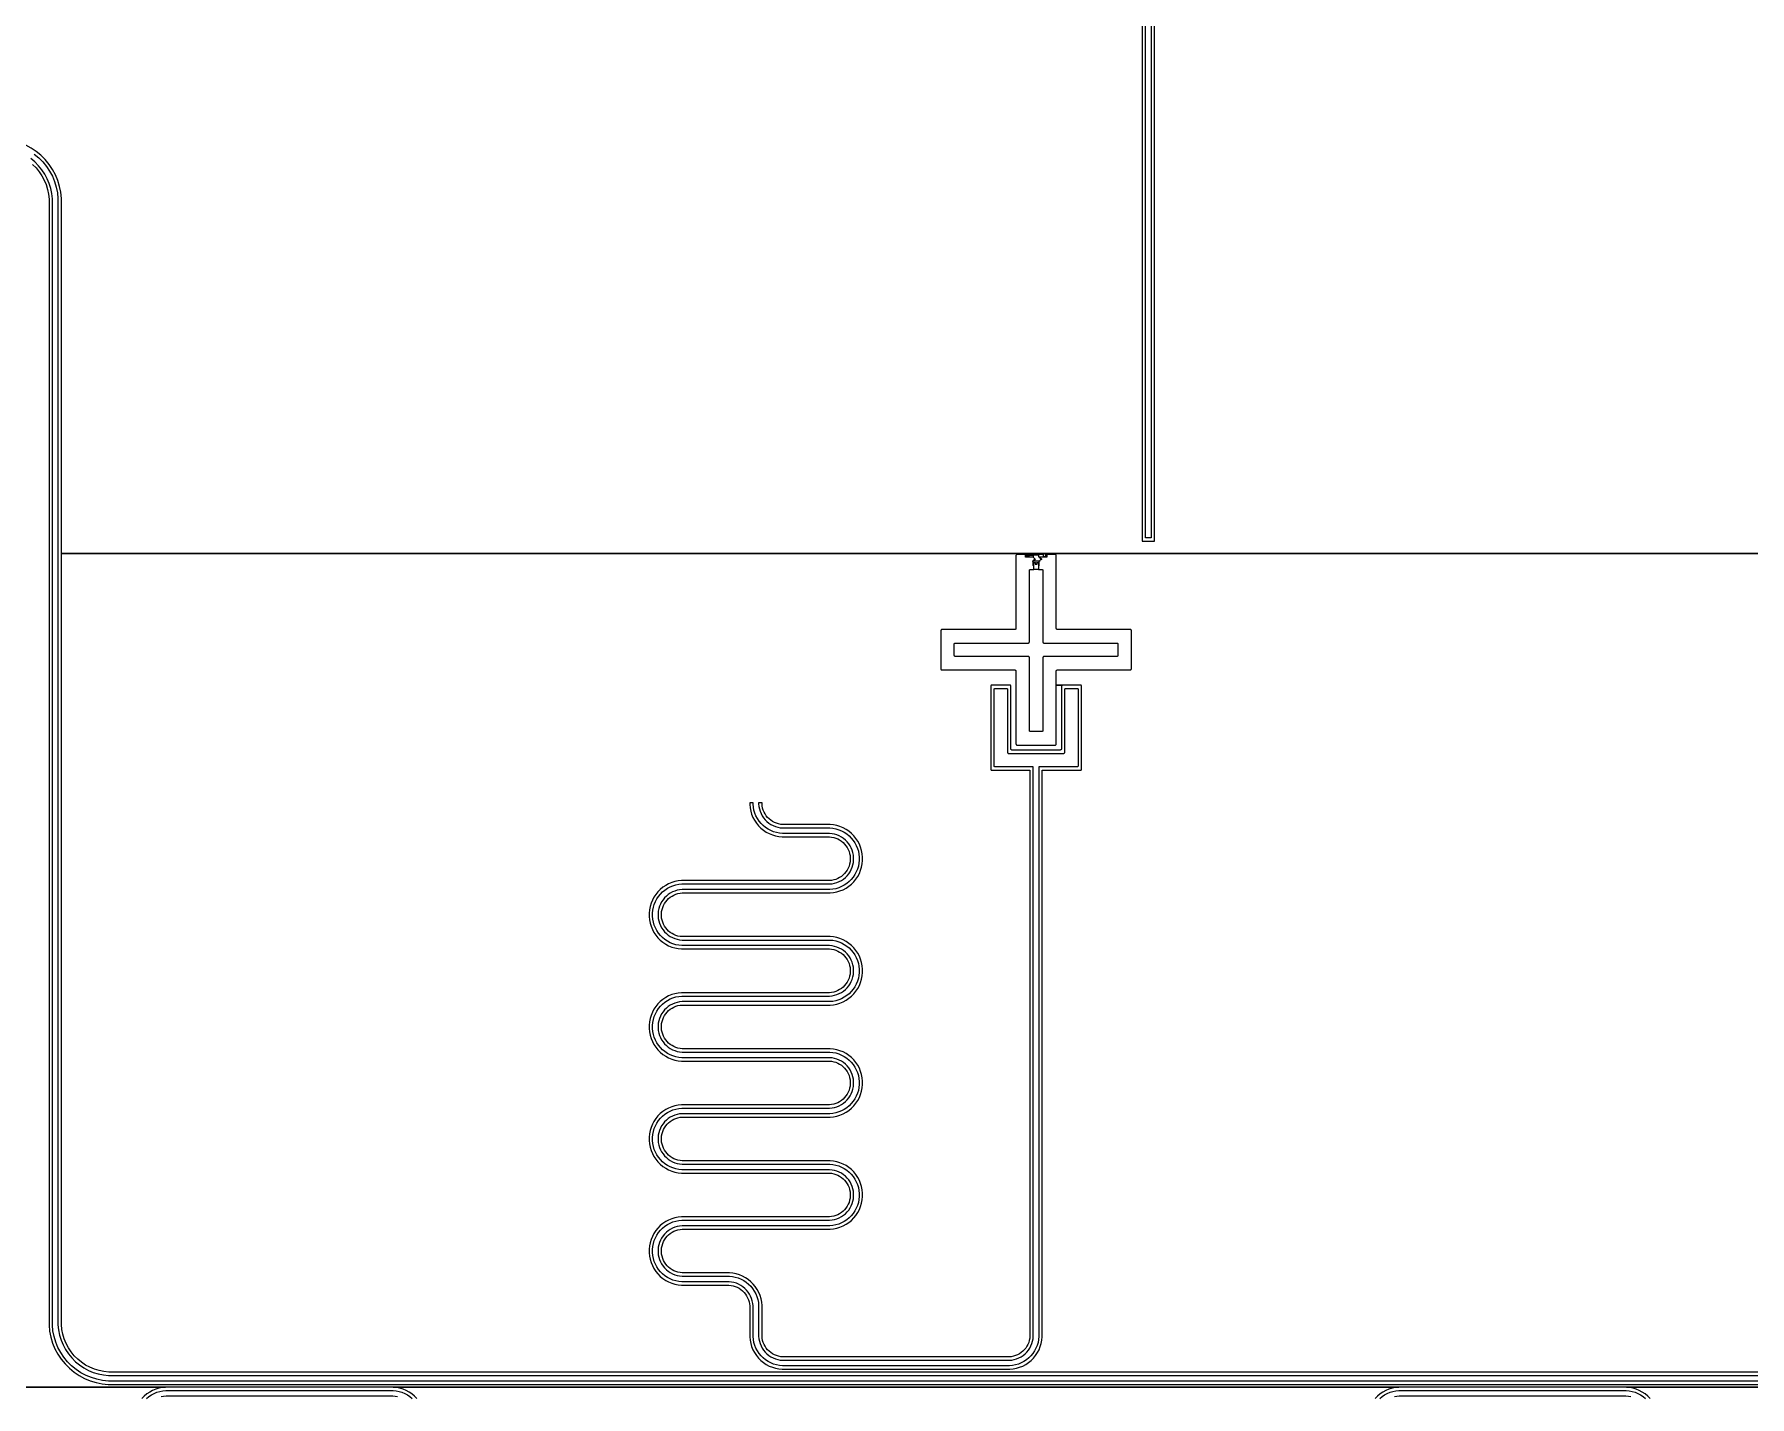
# Model space of a CAD drawing. Extents: x 200 to 9800, y 200 to 9800.
# Drawn here: x 1962 to 5022, y 4967 to 7398 of the extents above; entities that cross this region are included whole.
import ezdxf

# ---------------------------------------------------------------- set-up
doc = ezdxf.new("R2010")
doc.units = 0
doc.layers.add('L136D1', color=1, linetype='CONTINUOUS')
doc.layers.add('L1D0', color=2, linetype='CONTINUOUS')

msp = doc.modelspace()

# ---------------------------------------------------------------- linework, layer by layer
at = {"layer": 'L136D1'}
msp.add_lwpolyline([(3745.5, 6443.5), (3745.5, 6449.8), (3744.975, 6449.8), (3744.927, 6449.805), (3744.878, 6449.814), (3744.831, 6449.829), (3744.786, 6449.847), (3744.743, 6449.871), (3744.702, 6449.898), (3744.664, 6449.929), (3744.629, 6449.964), (3744.598, 6450.002), (3744.571, 6450.043), (3744.547, 6450.086), (3744.529, 6450.131), (3744.514, 6450.178), (3744.505, 6450.227), (3744.5, 6450.275), (3744.5, 6457.5), (3743.5, 6457.5), (3743.5, 6458.5), (3744.485, 6458.5), (3747.736, 6461.75), (3744.346, 6465.139), (3744.336, 6465.129), (3744.298, 6465.098), (3744.257, 6465.071), (3744.214, 6465.047), (3744.169, 6465.029), (3744.122, 6465.014), (3744.073, 6465.005), (3744.025, 6465), (3730.975, 6465), (3730.927, 6465.005), (3730.878, 6465.014), (3730.831, 6465.029), (3730.786, 6465.047), (3730.743, 6465.071), (3730.702, 6465.098), (3730.664, 6465.129), (3730.629, 6465.164), (3730.598, 6465.202), (3730.571, 6465.243), (3730.547, 6465.286), (3730.529, 6465.331), (3730.514, 6465.378), (3730.505, 6465.427), (3730.5, 6465.475), (3730.5, 6468.5), (3744.975, 6468.5), (3744.927, 6468.495), (3744.878, 6468.486), (3744.831, 6468.471), (3744.786, 6468.453), (3744.743, 6468.429), (3744.702, 6468.402), (3744.664, 6468.371), (3744.629, 6468.336), (3744.598, 6468.298), (3744.571, 6468.257), (3744.547, 6468.214), (3744.529, 6468.169), (3744.514, 6468.122), (3744.505, 6468.073), (3744.5, 6468.025), (3744.5, 6465.475), (3744.495, 6465.427), (3744.486, 6465.378), (3744.471, 6465.331), (3744.453, 6465.286), (3744.429, 6465.243), (3744.402, 6465.202), (3744.371, 6465.164), (3744.361, 6465.154), (3747.75, 6461.764), (3748.457, 6462.471), (3748.471, 6462.457), (3747.764, 6461.75), (3748.471, 6461.043), (3748.457, 6461.029), (3747.75, 6461.736), (3744.515, 6458.5), (3755.485, 6458.5), (3758.736, 6461.75), (3755.485, 6465), (3754.975, 6465), (3754.927, 6465.005), (3754.878, 6465.014), (3754.831, 6465.029), (3754.786, 6465.047), (3754.743, 6465.071), (3754.702, 6465.098), (3754.664, 6465.129), (3754.629, 6465.164), (3754.598, 6465.202), (3754.571, 6465.243), (3754.547, 6465.286), (3754.529, 6465.331), (3754.514, 6465.378), (3754.505, 6465.427), (3754.5, 6465.475), (3754.5, 6468.025), (3754.495, 6468.073), (3754.486, 6468.122), (3754.471, 6468.169), (3754.453, 6468.214), (3754.429, 6468.257), (3754.402, 6468.298), (3754.371, 6468.336), (3754.336, 6468.371), (3754.298, 6468.402), (3754.257, 6468.429), (3754.214, 6468.453), (3754.169, 6468.471), (3754.122, 6468.486), (3754.073, 6468.495), (3754.025, 6468.5), (3730.5, 6468.5), (3730.5, 6470.025), (3730.505, 6470.073), (3730.514, 6470.122), (3730.529, 6470.169), (3730.547, 6470.214), (3730.571, 6470.257), (3730.598, 6470.298), (3730.629, 6470.336), (3730.664, 6470.371), (3730.702, 6470.402), (3730.743, 6470.429), (3730.786, 6470.453), (3730.831, 6470.471), (3730.878, 6470.486), (3730.927, 6470.495), (3730.975, 6470.5), (3733.5, 6470.5), (3733.5, 6472), (3765.5, 6472), (3765.5, 6470.5), (3768.025, 6470.5), (3768.073, 6470.495), (3768.122, 6470.486), (3768.169, 6470.471), (3768.214, 6470.453), (3768.257, 6470.429), (3768.298, 6470.402), (3768.336, 6470.371), (3768.371, 6470.336), (3768.402, 6470.298), (3768.429, 6470.257), (3768.453, 6470.214), (3768.471, 6470.169), (3768.486, 6470.122), (3768.495, 6470.073), (3768.5, 6470.025), (3768.5, 6465.475), (3768.495, 6465.427), (3768.486, 6465.378), (3768.471, 6465.331), (3768.453, 6465.286), (3768.429, 6465.243), (3768.402, 6465.202), (3768.371, 6465.164), (3768.336, 6465.129), (3768.298, 6465.098), (3768.257, 6465.071), (3768.214, 6465.047), (3768.169, 6465.029), (3768.122, 6465.014), (3768.073, 6465.005), (3768.025, 6465), (3755.515, 6465), (3758.75, 6461.764), (3759.457, 6462.471), (3759.471, 6462.457), (3758.764, 6461.75), (3759.471, 6461.043), (3759.457, 6461.029), (3758.75, 6461.736), (3755.5, 6458.485), (3755.5, 6457.5), (3754.5, 6457.5), (3754.5, 6450.275), (3754.495, 6450.227), (3754.486, 6450.178), (3754.471, 6450.131), (3754.453, 6450.086), (3754.429, 6450.043), (3754.402, 6450.002), (3754.371, 6449.964), (3754.336, 6449.929), (3754.298, 6449.898), (3754.257, 6449.871), (3754.214, 6449.847), (3754.169, 6449.829), (3754.122, 6449.814), (3754.073, 6449.805), (3754.025, 6449.8), (3753.5, 6449.8), (3753.5, 6443.5)], close=True, dxfattribs=at)
at = {"layer": 'L1D0'}
for points in [[(3938.5, 7804.372), (3938.5, 6494), (3960.5, 6494), (3960.5, 7805.453)], [(3954.5, 7805.158), (3954.5, 6500), (3944.5, 6500), (3944.5, 7804.667)], [(7970, 6472), (2010.5, 6472), (2010.5, 7105.453), (2009.431, 7116.307), (2007.303, 7127.003), (2004.137, 7137.44), (1999.964, 7147.516), (1994.823, 7157.134), (1988.764, 7166.202), (1981.845, 7174.633), (1974.133, 7182.345), (1965.702, 7189.264), (1956.634, 7195.323), (1947.016, 7200.464), (1936.94, 7204.637), (1926.503, 7207.803), (1915.807, 7209.931), (1904.953, 7211), (799.5, 7211), (499.5, 7610)], [(7904.167, 4995), (2094.342, 4995), (2084.075, 4996.011), (2073.956, 4998.024), (2064.084, 5001.019), (2054.553, 5004.967), (2045.454, 5009.83), (2036.876, 5015.561), (2028.901, 5022.106), (2021.606, 5029.401), (2015.061, 5037.376), (2009.33, 5045.954), (2004.467, 5055.053), (2000.519, 5064.584), (1997.524, 5074.456), (1995.511, 5084.575), (1994.5, 5094.842), (1994.5, 7104.667), (1993.585, 7113.956), (1991.764, 7123.111), (1989.055, 7132.043), (1985.483, 7140.667), (1981.082, 7148.899), (1975.897, 7156.66), (1969.975, 7163.875), (1963.375, 7170.475), (1956.16, 7176.397)], [(1959.341, 7166.024), (1965.524, 7159.841), (1971.072, 7153.081), (1975.93, 7145.81), (1980.052, 7138.098), (1983.398, 7130.019), (1985.937, 7121.651), (1987.643, 7113.075), (1988.5, 7104.372), (1988.5, 5094.547), (1989.569, 5083.693), (1991.697, 5072.997), (1994.863, 5062.56), (1999.036, 5052.484), (2004.177, 5042.866), (2010.236, 5033.798), (2017.155, 5025.367), (2024.867, 5017.655), (2033.298, 5010.736), (2042.366, 5004.677), (2051.984, 4999.536), (2062.06, 4995.363), (2072.497, 4992.197), (2083.193, 4990.069), (2094.047, 4989), (7903.872, 4989)], [(1962.124, 7184.439), (1970.099, 7177.894), (1977.394, 7170.599), (1983.939, 7162.624), (1989.67, 7154.046), (1994.533, 7144.947), (1998.481, 7135.416), (2001.476, 7125.544), (2003.489, 7115.425), (2004.5, 7105.158), (2004.5, 5095.333), (2005.415, 5086.044), (2007.236, 5076.889), (2009.945, 5067.957), (2013.517, 5059.333), (2017.918, 5051.101), (2023.103, 5043.34), (2029.025, 5036.125), (2035.625, 5029.525), (2042.84, 5023.603), (2050.601, 5018.418), (2058.833, 5014.017), (2067.457, 5010.445), (2076.389, 5007.736), (2085.544, 5005.915), (2094.833, 5005), (7904.658, 5005)], [(7904.953, 5011), (2095.128, 5011), (2086.425, 5011.857), (2077.849, 5013.563), (2069.481, 5016.102), (2061.402, 5019.448), (2053.69, 5023.57), (2046.419, 5028.428), (2039.659, 5033.976), (2033.476, 5040.159), (2027.928, 5046.919), (2023.07, 5054.19), (2018.948, 5061.902), (2015.602, 5069.981), (2013.063, 5078.349), (2011.357, 5086.925), (2010.5, 5095.628), (2010.5, 6472), (3765.5, 6472), (3765.5, 6469), (3767.5, 6469), (3767.5, 6466), (3762.5, 6466), (3762.5, 6470), (3736.5, 6470), (3736.5, 6466), (3731.5, 6466), (3731.5, 6469), (3733.5, 6469), (3733.5, 6472), (3729, 6472), (3729, 6470), (3715.402, 6470), (3715.206, 6469.981), (3715.013, 6469.942), (3714.825, 6469.885), (3714.644, 6469.81), (3714.471, 6469.718), (3714.307, 6469.608), (3714.155, 6469.484), (3714.016, 6469.345), (3713.892, 6469.193), (3713.782, 6469.029), (3713.69, 6468.856), (3713.615, 6468.675), (3713.558, 6468.487), (3713.519, 6468.294), (3713.5, 6468.098), (3713.5, 6337.902), (3713.481, 6337.706), (3713.442, 6337.513), (3713.385, 6337.325), (3713.31, 6337.144), (3713.218, 6336.971), (3713.108, 6336.807), (3712.984, 6336.655), (3712.845, 6336.516), (3712.693, 6336.392), (3712.529, 6336.282), (3712.356, 6336.19), (3712.175, 6336.115), (3711.987, 6336.058), (3711.794, 6336.019), (3711.598, 6336), (3581.402, 6336), (3581.206, 6335.981), (3581.013, 6335.942), (3580.825, 6335.885), (3580.644, 6335.81), (3580.471, 6335.718), (3580.307, 6335.608), (3580.155, 6335.484), (3580.016, 6335.345), (3579.892, 6335.193), (3579.782, 6335.029), (3579.69, 6334.856), (3579.615, 6334.675), (3579.558, 6334.487), (3579.519, 6334.294), (3579.5, 6334.098), (3579.5, 6265.902), (3579.519, 6265.706), (3579.558, 6265.513), (3579.615, 6265.325), (3579.69, 6265.144), (3579.782, 6264.971), (3579.892, 6264.807), (3580.016, 6264.655), (3580.155, 6264.516), (3580.307, 6264.392), (3580.471, 6264.282), (3580.644, 6264.19), (3580.825, 6264.115), (3581.013, 6264.058), (3581.206, 6264.019), (3581.402, 6264), (3711.598, 6264), (3711.794, 6263.981), (3711.987, 6263.942), (3712.175, 6263.885), (3712.356, 6263.81), (3712.529, 6263.718), (3712.693, 6263.608), (3712.845, 6263.484), (3712.984, 6263.345), (3713.108, 6263.193), (3713.218, 6263.029), (3713.31, 6262.856), (3713.385, 6262.675), (3713.442, 6262.487), (3713.481, 6262.294), (3713.5, 6262.098), (3713.5, 6131.902), (3713.519, 6131.706), (3713.558, 6131.513), (3713.615, 6131.325), (3713.69, 6131.144), (3713.782, 6130.971), (3713.892, 6130.807), (3714.016, 6130.655), (3714.155, 6130.516), (3714.307, 6130.392), (3714.471, 6130.282), (3714.644, 6130.19), (3714.825, 6130.115), (3715.013, 6130.058), (3715.206, 6130.019), (3715.402, 6130), (3783.598, 6130), (3783.794, 6130.019), (3783.987, 6130.058), (3784.175, 6130.115), (3784.356, 6130.19), (3784.529, 6130.282), (3784.693, 6130.392), (3784.845, 6130.516), (3784.984, 6130.655), (3785.108, 6130.807), (3785.218, 6130.971), (3785.31, 6131.144), (3785.385, 6131.325), (3785.442, 6131.513), (3785.481, 6131.706), (3785.5, 6131.902), (3785.5, 6237), (3796.402, 6237), (3796.206, 6236.981), (3796.013, 6236.942), (3795.825, 6236.885), (3795.644, 6236.81), (3795.471, 6236.718), (3795.307, 6236.608), (3795.155, 6236.484), (3795.016, 6236.345), (3794.892, 6236.193), (3794.782, 6236.029), (3794.69, 6235.856), (3794.615, 6235.675), (3794.558, 6235.487), (3794.519, 6235.294), (3794.5, 6235.098), (3794.5, 6122.902), (3794.481, 6122.706), (3794.442, 6122.513), (3794.385, 6122.325), (3794.31, 6122.144), (3794.218, 6121.971), (3794.108, 6121.807), (3793.984, 6121.655), (3793.845, 6121.516), (3793.693, 6121.392), (3793.529, 6121.282), (3793.356, 6121.19), (3793.175, 6121.115), (3792.987, 6121.058), (3792.794, 6121.019), (3792.598, 6121), (3706.402, 6121), (3706.206, 6121.019), (3706.013, 6121.058), (3705.825, 6121.115), (3705.644, 6121.19), (3705.471, 6121.282), (3705.307, 6121.392), (3705.155, 6121.516), (3705.016, 6121.655), (3704.892, 6121.807), (3704.782, 6121.971), (3704.69, 6122.144), (3704.615, 6122.325), (3704.558, 6122.513), (3704.519, 6122.706), (3704.5, 6122.902), (3704.5, 6235.098), (3704.481, 6235.294), (3704.442, 6235.487), (3704.385, 6235.675), (3704.31, 6235.856), (3704.218, 6236.029), (3704.108, 6236.193), (3703.984, 6236.345), (3703.845, 6236.484), (3703.693, 6236.608), (3703.529, 6236.718), (3703.356, 6236.81), (3703.175, 6236.885), (3702.987, 6236.942), (3702.794, 6236.981), (3702.598, 6237), (3670.402, 6237), (3670.206, 6236.981), (3670.013, 6236.942), (3669.825, 6236.885), (3669.644, 6236.81), (3669.471, 6236.718), (3669.307, 6236.608), (3669.155, 6236.484), (3669.016, 6236.345), (3668.892, 6236.193), (3668.782, 6236.029), (3668.69, 6235.856), (3668.615, 6235.675), (3668.558, 6235.487), (3668.519, 6235.294), (3668.5, 6235.098), (3668.5, 6086.902), (3668.519, 6086.706), (3668.558, 6086.513), (3668.615, 6086.325), (3668.69, 6086.144), (3668.782, 6085.971), (3668.892, 6085.807), (3669.016, 6085.655), (3669.155, 6085.516), (3669.307, 6085.392), (3669.471, 6085.282), (3669.644, 6085.19), (3669.825, 6085.115), (3670.013, 6085.058), (3670.206, 6085.019), (3670.402, 6085), (3738.5, 6085), (3738.5, 5075.084), (3738.124, 5071.271), (3737.377, 5067.512), (3736.265, 5063.845), (3734.798, 5060.305), (3732.992, 5056.926), (3730.863, 5053.74), (3728.432, 5050.778), (3725.722, 5048.068), (3722.76, 5045.637), (3719.574, 5043.508), (3716.195, 5041.702), (3712.655, 5040.235), (3708.988, 5039.123), (3705.229, 5038.376), (3701.416, 5038), (3297.584, 5038), (3293.771, 5038.376), (3290.012, 5039.123), (3286.345, 5040.235), (3282.805, 5041.702), (3279.426, 5043.508), (3276.24, 5045.637), (3273.278, 5048.068), (3270.568, 5050.778), (3268.137, 5053.74), (3266.008, 5056.926), (3264.202, 5060.305), (3262.735, 5063.845), (3261.623, 5067.512), (3260.876, 5071.271), (3260.5, 5075.084), (3260.5, 5129.997), (3259.913, 5135.961), (3258.743, 5141.84), (3257.003, 5147.575), (3254.71, 5153.112), (3251.885, 5158.398), (3248.555, 5163.381), (3244.753, 5168.015), (3240.515, 5172.253), (3235.881, 5176.055), (3230.898, 5179.385), (3225.612, 5182.21), (3220.075, 5184.503), (3214.34, 5186.243), (3208.461, 5187.413), (3202.497, 5188), (3118.142, 5188), (3114.329, 5188.376), (3110.57, 5189.123), (3106.903, 5190.235), (3103.363, 5191.702), (3099.984, 5193.508), (3096.798, 5195.637), (3093.836, 5198.068), (3091.126, 5200.778), (3088.695, 5203.74), (3086.566, 5206.926), (3084.76, 5210.305), (3083.293, 5213.845), (3082.181, 5217.512), (3081.434, 5221.271), (3081.058, 5225.084), (3081.058, 5228.916), (3081.434, 5232.729), (3082.181, 5236.488), (3083.293, 5240.155), (3084.76, 5243.695), (3086.566, 5247.074), (3088.695, 5250.26), (3091.126, 5253.222), (3093.836, 5255.932), (3096.798, 5258.363), (3099.984, 5260.492), (3103.363, 5262.298), (3106.903, 5263.765), (3110.57, 5264.877), (3114.329, 5265.624), (3118.142, 5266), (3381.939, 5266), (3387.903, 5266.587), (3393.782, 5267.757), (3399.517, 5269.497), (3405.054, 5271.79), (3410.34, 5274.615), (3415.323, 5277.945), (3419.957, 5281.747), (3424.195, 5285.985), (3427.997, 5290.619), (3431.327, 5295.602), (3434.152, 5300.888), (3436.445, 5306.425), (3438.185, 5312.16), (3439.355, 5318.039), (3439.942, 5324.003), (3439.942, 5329.997), (3439.355, 5335.961), (3438.185, 5341.84), (3436.445, 5347.575), (3434.152, 5353.112), (3431.327, 5358.398), (3427.997, 5363.381), (3424.195, 5368.015), (3419.957, 5372.253), (3415.323, 5376.055), (3410.34, 5379.385), (3405.054, 5382.21), (3399.517, 5384.503), (3393.782, 5386.243), (3387.903, 5387.413), (3381.939, 5388), (3118.142, 5388), (3114.329, 5388.376), (3110.57, 5389.123), (3106.903, 5390.235), (3103.363, 5391.702), (3099.984, 5393.508), (3096.798, 5395.637), (3093.836, 5398.068), (3091.126, 5400.778), (3088.695, 5403.74), (3086.566, 5406.926), (3084.76, 5410.305), (3083.293, 5413.845), (3082.181, 5417.512), (3081.434, 5421.271), (3081.058, 5425.084), (3081.058, 5428.916), (3081.434, 5432.729), (3082.181, 5436.488), (3083.293, 5440.155), (3084.76, 5443.695), (3086.566, 5447.074), (3088.695, 5450.26), (3091.126, 5453.222), (3093.836, 5455.932), (3096.798, 5458.363), (3099.984, 5460.492), (3103.363, 5462.298), (3106.903, 5463.765), (3110.57, 5464.877), (3114.329, 5465.624), (3118.142, 5466), (3381.939, 5466), (3387.903, 5466.587), (3393.782, 5467.757), (3399.517, 5469.497), (3405.054, 5471.79), (3410.34, 5474.615), (3415.323, 5477.945), (3419.957, 5481.747), (3424.195, 5485.985), (3427.997, 5490.619), (3431.327, 5495.602), (3434.152, 5500.888), (3436.445, 5506.425), (3438.185, 5512.16), (3439.355, 5518.039), (3439.942, 5524.003), (3439.942, 5529.997), (3439.355, 5535.961), (3438.185, 5541.84), (3436.445, 5547.575), (3434.152, 5553.112), (3431.327, 5558.398), (3427.997, 5563.381), (3424.195, 5568.015), (3419.957, 5572.253), (3415.323, 5576.055), (3410.34, 5579.385), (3405.054, 5582.21), (3399.517, 5584.503), (3393.782, 5586.243), (3387.903, 5587.413), (3381.939, 5588), (3118.142, 5588), (3114.329, 5588.376), (3110.57, 5589.123), (3106.903, 5590.235), (3103.363, 5591.702), (3099.984, 5593.508), (3096.798, 5595.637), (3093.836, 5598.068), (3091.126, 5600.778), (3088.695, 5603.74), (3086.566, 5606.926), (3084.76, 5610.305), (3083.293, 5613.845), (3082.181, 5617.512), (3081.434, 5621.271), (3081.058, 5625.084), (3081.058, 5628.916), (3081.434, 5632.729), (3082.181, 5636.488), (3083.293, 5640.155), (3084.76, 5643.695), (3086.566, 5647.074), (3088.695, 5650.26), (3091.126, 5653.222), (3093.836, 5655.932), (3096.798, 5658.363), (3099.984, 5660.492), (3103.363, 5662.298), (3106.903, 5663.765), (3110.57, 5664.877), (3114.329, 5665.624), (3118.142, 5666), (3381.939, 5666), (3387.903, 5666.587), (3393.782, 5667.757), (3399.517, 5669.497), (3405.054, 5671.79), (3410.34, 5674.615), (3415.323, 5677.945), (3419.957, 5681.747), (3424.195, 5685.985), (3427.997, 5690.619), (3431.327, 5695.602), (3434.152, 5700.888), (3436.445, 5706.425), (3438.185, 5712.16), (3439.355, 5718.039), (3439.942, 5724.003), (3439.942, 5729.997), (3439.355, 5735.961), (3438.185, 5741.84), (3436.445, 5747.575), (3434.152, 5753.112), (3431.327, 5758.398), (3427.997, 5763.381), (3424.195, 5768.015), (3419.957, 5772.253), (3415.323, 5776.055), (3410.34, 5779.385), (3405.054, 5782.21), (3399.517, 5784.503), (3393.782, 5786.243), (3387.903, 5787.413), (3381.939, 5788), (3118.142, 5788), (3114.329, 5788.376), (3110.57, 5789.123), (3106.903, 5790.235), (3103.363, 5791.702), (3099.984, 5793.508), (3096.798, 5795.637), (3093.836, 5798.068), (3091.126, 5800.778), (3088.695, 5803.74), (3086.566, 5806.926), (3084.76, 5810.305), (3083.293, 5813.845), (3082.181, 5817.512), (3081.434, 5821.271), (3081.058, 5825.084), (3081.058, 5828.916), (3081.434, 5832.729), (3082.181, 5836.488), (3083.293, 5840.155), (3084.76, 5843.695), (3086.566, 5847.074), (3088.695, 5850.26), (3091.126, 5853.222), (3093.836, 5855.932), (3096.798, 5858.363), (3099.984, 5860.492), (3103.363, 5862.298), (3106.903, 5863.765), (3110.57, 5864.877), (3114.329, 5865.624), (3118.142, 5866), (3381.939, 5866), (3387.903, 5866.587), (3393.782, 5867.757), (3399.517, 5869.497), (3405.054, 5871.79), (3410.34, 5874.615), (3415.323, 5877.945), (3419.957, 5881.747), (3424.195, 5885.985), (3427.997, 5890.619), (3431.327, 5895.602), (3434.152, 5900.888), (3436.445, 5906.425), (3438.185, 5912.16), (3439.355, 5918.039), (3439.942, 5924.003), (3439.942, 5929.997), (3439.355, 5935.961), (3438.185, 5941.84), (3436.445, 5947.575), (3434.152, 5953.112), (3431.327, 5958.398), (3427.997, 5963.381), (3424.195, 5968.015), (3419.957, 5972.253), (3415.323, 5976.055), (3410.34, 5979.385), (3405.054, 5982.21), (3399.517, 5984.503), (3393.782, 5986.243), (3387.903, 5987.413), (3381.939, 5988), (3297.584, 5988), (3293.771, 5988.376), (3290.012, 5989.123), (3286.345, 5990.235), (3282.805, 5991.702), (3279.426, 5993.508), (3276.24, 5995.637), (3273.278, 5998.068), (3270.568, 6000.778), (3268.137, 6003.74), (3266.008, 6006.926), (3264.202, 6010.305), (3262.735, 6013.845), (3261.623, 6017.512), (3260.876, 6021.271), (3260.5, 6025.084), (3260.5, 6027), (3254.5, 6027), (3254.5, 6024.789), (3254.933, 6020.389), (3255.796, 6016.053), (3257.079, 6011.822), (3258.771, 6007.737), (3260.856, 6003.837), (3263.312, 6000.161), (3266.117, 5996.743), (3269.243, 5993.617), (3272.661, 5990.812), (3276.337, 5988.356), (3280.237, 5986.271), (3284.322, 5984.579), (3288.553, 5983.296), (3292.889, 5982.433), (3297.289, 5982), (3381.644, 5982), (3387.022, 5981.47), (3392.322, 5980.416), (3397.493, 5978.847), (3402.486, 5976.779), (3407.252, 5974.232), (3411.745, 5971.23), (3415.922, 5967.801), (3419.743, 5963.98), (3423.172, 5959.803), (3426.174, 5955.31), (3428.721, 5950.544), (3430.789, 5945.551), (3432.358, 5940.38), (3433.412, 5935.08), (3433.942, 5929.702), (3433.942, 5924.298), (3433.412, 5918.92), (3432.358, 5913.62), (3430.789, 5908.449), (3428.721, 5903.456), (3426.174, 5898.69), (3423.172, 5894.197), (3419.743, 5890.02), (3415.922, 5886.199), (3411.745, 5882.77), (3407.252, 5879.768), (3402.486, 5877.221), (3397.493, 5875.153), (3392.322, 5873.584), (3387.022, 5872.53), (3381.644, 5872), (3117.847, 5872), (3113.447, 5871.567), (3109.111, 5870.704), (3104.88, 5869.421), (3100.795, 5867.729), (3096.895, 5865.644), (3093.219, 5863.188), (3089.801, 5860.383), (3086.675, 5857.257), (3083.87, 5853.839), (3081.414, 5850.163), (3079.329, 5846.263), (3077.637, 5842.178), (3076.354, 5837.947), (3075.491, 5833.611), (3075.058, 5829.211), (3075.058, 5824.789), (3075.491, 5820.389), (3076.354, 5816.053), (3077.637, 5811.822), (3079.329, 5807.737), (3081.414, 5803.837), (3083.87, 5800.161), (3086.675, 5796.743), (3089.801, 5793.617), (3093.219, 5790.812), (3096.895, 5788.356), (3100.795, 5786.271), (3104.88, 5784.579), (3109.111, 5783.296), (3113.447, 5782.433), (3117.847, 5782), (3381.644, 5782), (3387.022, 5781.47), (3392.322, 5780.416), (3397.493, 5778.847), (3402.486, 5776.779), (3407.252, 5774.232), (3411.745, 5771.23), (3415.922, 5767.801), (3419.743, 5763.98), (3423.172, 5759.803), (3426.174, 5755.31), (3428.721, 5750.544), (3430.789, 5745.551), (3432.358, 5740.38), (3433.412, 5735.08), (3433.942, 5729.702), (3433.942, 5724.298), (3433.412, 5718.92), (3432.358, 5713.62), (3430.789, 5708.449), (3428.721, 5703.456), (3426.174, 5698.69), (3423.172, 5694.197), (3419.743, 5690.02), (3415.922, 5686.199), (3411.745, 5682.77), (3407.252, 5679.768), (3402.486, 5677.221), (3397.493, 5675.153), (3392.322, 5673.584), (3387.022, 5672.53), (3381.644, 5672), (3117.847, 5672), (3113.447, 5671.567), (3109.111, 5670.704), (3104.88, 5669.421), (3100.795, 5667.729), (3096.895, 5665.644), (3093.219, 5663.188), (3089.801, 5660.383), (3086.675, 5657.257), (3083.87, 5653.839), (3081.414, 5650.163), (3079.329, 5646.263), (3077.637, 5642.178), (3076.354, 5637.947), (3075.491, 5633.611), (3075.058, 5629.211), (3075.058, 5624.789), (3075.491, 5620.389), (3076.354, 5616.053), (3077.637, 5611.822), (3079.329, 5607.737), (3081.414, 5603.837), (3083.87, 5600.161), (3086.675, 5596.743), (3089.801, 5593.617), (3093.219, 5590.812), (3096.895, 5588.356), (3100.795, 5586.271), (3104.88, 5584.579), (3109.111, 5583.296), (3113.447, 5582.433), (3117.847, 5582), (3381.644, 5582), (3387.022, 5581.47), (3392.322, 5580.416), (3397.493, 5578.847), (3402.486, 5576.779), (3407.252, 5574.232), (3411.745, 5571.23), (3415.922, 5567.801), (3419.743, 5563.98), (3423.172, 5559.803), (3426.174, 5555.31), (3428.721, 5550.544), (3430.789, 5545.551), (3432.358, 5540.38), (3433.412, 5535.08), (3433.942, 5529.702), (3433.942, 5524.298), (3433.412, 5518.92), (3432.358, 5513.62), (3430.789, 5508.449), (3428.721, 5503.456), (3426.174, 5498.69), (3423.172, 5494.197), (3419.743, 5490.02), (3415.922, 5486.199), (3411.745, 5482.77), (3407.252, 5479.768), (3402.486, 5477.221), (3397.493, 5475.153), (3392.322, 5473.584), (3387.022, 5472.53), (3381.644, 5472), (3117.847, 5472), (3113.447, 5471.567), (3109.111, 5470.704), (3104.88, 5469.421), (3100.795, 5467.729), (3096.895, 5465.644), (3093.219, 5463.188), (3089.801, 5460.383), (3086.675, 5457.257), (3083.87, 5453.839), (3081.414, 5450.163), (3079.329, 5446.263), (3077.637, 5442.178), (3076.354, 5437.947), (3075.491, 5433.611), (3075.058, 5429.211), (3075.058, 5424.789), (3075.491, 5420.389), (3076.354, 5416.053), (3077.637, 5411.822), (3079.329, 5407.737), (3081.414, 5403.837), (3083.87, 5400.161), (3086.675, 5396.743), (3089.801, 5393.617), (3093.219, 5390.812), (3096.895, 5388.356), (3100.795, 5386.271), (3104.88, 5384.579), (3109.111, 5383.296), (3113.447, 5382.433), (3117.847, 5382), (3381.644, 5382), (3387.022, 5381.47), (3392.322, 5380.416), (3397.493, 5378.847), (3402.486, 5376.779), (3407.252, 5374.232), (3411.745, 5371.23), (3415.922, 5367.801), (3419.743, 5363.98), (3423.172, 5359.803), (3426.174, 5355.31), (3428.721, 5350.544), (3430.789, 5345.551), (3432.358, 5340.38), (3433.412, 5335.08), (3433.942, 5329.702), (3433.942, 5324.298), (3433.412, 5318.92), (3432.358, 5313.62), (3430.789, 5308.449), (3428.721, 5303.456), (3426.174, 5298.69), (3423.172, 5294.197), (3419.743, 5290.02), (3415.922, 5286.199), (3411.745, 5282.77), (3407.252, 5279.768), (3402.486, 5277.221), (3397.493, 5275.153), (3392.322, 5273.584), (3387.022, 5272.53), (3381.644, 5272), (3117.847, 5272), (3113.447, 5271.567), (3109.111, 5270.704), (3104.88, 5269.421), (3100.795, 5267.729), (3096.895, 5265.644), (3093.219, 5263.188), (3089.801, 5260.383), (3086.675, 5257.257), (3083.87, 5253.839), (3081.414, 5250.163), (3079.329, 5246.263), (3077.637, 5242.178), (3076.354, 5237.947), (3075.491, 5233.611), (3075.058, 5229.211), (3075.058, 5224.789), (3075.491, 5220.389), (3076.354, 5216.053), (3077.637, 5211.822), (3079.329, 5207.737), (3081.414, 5203.837), (3083.87, 5200.161), (3086.675, 5196.743), (3089.801, 5193.617), (3093.219, 5190.812), (3096.895, 5188.356), (3100.795, 5186.271), (3104.88, 5184.579), (3109.111, 5183.296), (3113.447, 5182.433), (3117.847, 5182), (3202.202, 5182), (3207.58, 5181.47), (3212.88, 5180.416), (3218.051, 5178.847), (3223.044, 5176.779), (3227.81, 5174.232), (3232.303, 5171.23), (3236.48, 5167.801), (3240.301, 5163.98), (3243.73, 5159.803), (3246.732, 5155.31), (3249.279, 5150.544), (3251.347, 5145.551), (3252.916, 5140.38), (3253.97, 5135.08), (3254.5, 5129.702), (3254.5, 5074.789), (3254.933, 5070.389), (3255.796, 5066.053), (3257.079, 5061.822), (3258.771, 5057.737), (3260.856, 5053.837), (3263.312, 5050.161), (3266.117, 5046.743), (3269.243, 5043.617), (3272.661, 5040.812), (3276.337, 5038.356), (3280.237, 5036.271), (3284.322, 5034.579), (3288.553, 5033.296), (3292.889, 5032.433), (3297.289, 5032), (3701.711, 5032), (3706.111, 5032.433), (3710.447, 5033.296), (3714.678, 5034.579), (3718.763, 5036.271), (3722.663, 5038.356), (3726.339, 5040.812), (3729.757, 5043.617), (3732.883, 5046.743), (3735.688, 5050.161), (3738.144, 5053.837), (3740.229, 5057.737), (3741.921, 5061.822), (3743.204, 5066.053), (3744.067, 5070.389), (3744.5, 5074.789), (3744.5, 6091), (3676.402, 6091), (3676.206, 6091.019), (3676.013, 6091.058), (3675.825, 6091.115), (3675.644, 6091.19), (3675.471, 6091.282), (3675.307, 6091.392), (3675.155, 6091.516), (3675.016, 6091.655), (3674.892, 6091.807), (3674.782, 6091.971), (3674.69, 6092.144), (3674.615, 6092.325), (3674.558, 6092.513), (3674.519, 6092.706), (3674.5, 6092.902), (3674.5, 6229.098), (3674.519, 6229.294), (3674.558, 6229.487), (3674.615, 6229.675), (3674.69, 6229.856), (3674.782, 6230.029), (3674.892, 6230.193), (3675.016, 6230.345), (3675.155, 6230.484), (3675.307, 6230.608), (3675.471, 6230.718), (3675.644, 6230.81), (3675.825, 6230.885), (3676.013, 6230.942), (3676.206, 6230.981), (3676.402, 6231), (3696.598, 6231), (3696.794, 6230.981), (3696.987, 6230.942), (3697.175, 6230.885), (3697.356, 6230.81), (3697.529, 6230.718), (3697.693, 6230.608), (3697.845, 6230.484), (3697.984, 6230.345), (3698.108, 6230.193), (3698.218, 6230.029), (3698.31, 6229.856), (3698.385, 6229.675), (3698.442, 6229.487), (3698.481, 6229.294), (3698.5, 6229.098), (3698.5, 6116.902), (3698.519, 6116.706), (3698.558, 6116.513), (3698.615, 6116.325), (3698.69, 6116.144), (3698.782, 6115.971), (3698.892, 6115.807), (3699.016, 6115.655), (3699.155, 6115.516), (3699.307, 6115.392), (3699.471, 6115.282), (3699.644, 6115.19), (3699.825, 6115.115), (3700.013, 6115.058), (3700.206, 6115.019), (3700.402, 6115), (3798.598, 6115), (3798.794, 6115.019), (3798.987, 6115.058), (3799.175, 6115.115), (3799.356, 6115.19), (3799.529, 6115.282), (3799.693, 6115.392), (3799.845, 6115.516), (3799.984, 6115.655), (3800.108, 6115.807), (3800.218, 6115.971), (3800.31, 6116.144), (3800.385, 6116.325), (3800.442, 6116.513), (3800.481, 6116.706), (3800.5, 6116.902), (3800.5, 6229.098), (3800.519, 6229.294), (3800.558, 6229.487), (3800.615, 6229.675), (3800.69, 6229.856), (3800.782, 6230.029), (3800.892, 6230.193), (3801.016, 6230.345), (3801.155, 6230.484), (3801.307, 6230.608), (3801.471, 6230.718), (3801.644, 6230.81), (3801.825, 6230.885), (3802.013, 6230.942), (3802.206, 6230.981), (3802.402, 6231), (3822.598, 6231), (3822.794, 6230.981), (3822.987, 6230.942), (3823.175, 6230.885), (3823.356, 6230.81), (3823.529, 6230.718), (3823.693, 6230.608), (3823.845, 6230.484), (3823.984, 6230.345), (3824.108, 6230.193), (3824.218, 6230.029), (3824.31, 6229.856), (3824.385, 6229.675), (3824.442, 6229.487), (3824.481, 6229.294), (3824.5, 6229.098), (3824.5, 6092.902), (3824.481, 6092.706), (3824.442, 6092.513), (3824.385, 6092.325), (3824.31, 6092.144), (3824.218, 6091.971), (3824.108, 6091.807), (3823.984, 6091.655), (3823.845, 6091.516), (3823.693, 6091.392), (3823.529, 6091.282), (3823.356, 6091.19), (3823.175, 6091.115), (3822.987, 6091.058), (3822.794, 6091.019), (3822.598, 6091), (3754.5, 6091), (3754.5, 5074.298), (3753.97, 5068.92), (3752.916, 5063.62), (3751.347, 5058.449), (3749.279, 5053.456), (3746.732, 5048.69), (3743.73, 5044.197), (3740.301, 5040.02), (3736.48, 5036.199), (3732.303, 5032.77), (3727.81, 5029.768), (3723.044, 5027.221), (3718.051, 5025.153), (3712.88, 5023.584), (3707.58, 5022.53), (3702.202, 5022), (3296.798, 5022), (3291.42, 5022.53), (3286.12, 5023.584), (3280.949, 5025.153), (3275.956, 5027.221), (3271.19, 5029.768), (3266.697, 5032.77), (3262.52, 5036.199), (3258.699, 5040.02), (3255.27, 5044.197), (3252.268, 5048.69), (3249.721, 5053.456), (3247.653, 5058.449), (3246.084, 5063.62), (3245.03, 5068.92), (3244.5, 5074.298), (3244.5, 5129.211), (3244.067, 5133.611), (3243.204, 5137.947), (3241.921, 5142.178), (3240.229, 5146.263), (3238.144, 5150.163), (3235.688, 5153.839), (3232.883, 5157.257), (3229.757, 5160.383), (3226.339, 5163.188), (3222.663, 5165.644), (3218.763, 5167.729), (3214.678, 5169.421), (3210.447, 5170.704), (3206.111, 5171.567), (3201.711, 5172), (3117.356, 5172), (3111.978, 5172.53), (3106.678, 5173.584), (3101.507, 5175.153), (3096.514, 5177.221), (3091.748, 5179.768), (3087.255, 5182.77), (3083.078, 5186.199), (3079.257, 5190.02), (3075.828, 5194.197), (3072.826, 5198.69), (3070.279, 5203.456), (3068.211, 5208.449), (3066.642, 5213.62), (3065.588, 5218.92), (3065.058, 5224.298), (3065.058, 5229.702), (3065.588, 5235.08), (3066.642, 5240.38), (3068.211, 5245.551), (3070.279, 5250.544), (3072.826, 5255.31), (3075.828, 5259.803), (3079.257, 5263.98), (3083.078, 5267.801), (3087.255, 5271.23), (3091.748, 5274.232), (3096.514, 5276.779), (3101.507, 5278.847), (3106.678, 5280.416), (3111.978, 5281.47), (3117.356, 5282), (3381.153, 5282), (3385.553, 5282.433), (3389.889, 5283.296), (3394.12, 5284.579), (3398.205, 5286.271), (3402.105, 5288.356), (3405.781, 5290.812), (3409.199, 5293.617), (3412.325, 5296.743), (3415.13, 5300.161), (3417.586, 5303.837), (3419.671, 5307.737), (3421.363, 5311.822), (3422.646, 5316.053), (3423.509, 5320.389), (3423.942, 5324.789), (3423.942, 5329.211), (3423.509, 5333.611), (3422.646, 5337.947), (3421.363, 5342.178), (3419.671, 5346.263), (3417.586, 5350.163), (3415.13, 5353.839), (3412.325, 5357.257), (3409.199, 5360.383), (3405.781, 5363.188), (3402.105, 5365.644), (3398.205, 5367.729), (3394.12, 5369.421), (3389.889, 5370.704), (3385.553, 5371.567), (3381.153, 5372), (3117.356, 5372), (3111.978, 5372.53), (3106.678, 5373.584), (3101.507, 5375.153), (3096.514, 5377.221), (3091.748, 5379.768), (3087.255, 5382.77), (3083.078, 5386.199), (3079.257, 5390.02), (3075.828, 5394.197), (3072.826, 5398.69), (3070.279, 5403.456), (3068.211, 5408.449), (3066.642, 5413.62), (3065.588, 5418.92), (3065.058, 5424.298), (3065.058, 5429.702), (3065.588, 5435.08), (3066.642, 5440.38), (3068.211, 5445.551), (3070.279, 5450.544), (3072.826, 5455.31), (3075.828, 5459.803), (3079.257, 5463.98), (3083.078, 5467.801), (3087.255, 5471.23), (3091.748, 5474.232), (3096.514, 5476.779), (3101.507, 5478.847), (3106.678, 5480.416), (3111.978, 5481.47), (3117.356, 5482), (3381.153, 5482), (3385.553, 5482.433), (3389.889, 5483.296), (3394.12, 5484.579), (3398.205, 5486.271), (3402.105, 5488.356), (3405.781, 5490.812), (3409.199, 5493.617), (3412.325, 5496.743), (3415.13, 5500.161), (3417.586, 5503.837), (3419.671, 5507.737), (3421.363, 5511.822), (3422.646, 5516.053), (3423.509, 5520.389), (3423.942, 5524.789), (3423.942, 5529.211), (3423.509, 5533.611), (3422.646, 5537.947), (3421.363, 5542.178), (3419.671, 5546.263), (3417.586, 5550.163), (3415.13, 5553.839), (3412.325, 5557.257), (3409.199, 5560.383), (3405.781, 5563.188), (3402.105, 5565.644), (3398.205, 5567.729), (3394.12, 5569.421), (3389.889, 5570.704), (3385.553, 5571.567), (3381.153, 5572), (3117.356, 5572), (3111.978, 5572.53), (3106.678, 5573.584), (3101.507, 5575.153), (3096.514, 5577.221), (3091.748, 5579.768), (3087.255, 5582.77), (3083.078, 5586.199), (3079.257, 5590.02), (3075.828, 5594.197), (3072.826, 5598.69), (3070.279, 5603.456), (3068.211, 5608.449), (3066.642, 5613.62), (3065.588, 5618.92), (3065.058, 5624.298), (3065.058, 5629.702), (3065.588, 5635.08), (3066.642, 5640.38), (3068.211, 5645.551), (3070.279, 5650.544), (3072.826, 5655.31), (3075.828, 5659.803), (3079.257, 5663.98), (3083.078, 5667.801), (3087.255, 5671.23), (3091.748, 5674.232), (3096.514, 5676.779), (3101.507, 5678.847), (3106.678, 5680.416), (3111.978, 5681.47), (3117.356, 5682), (3381.153, 5682), (3385.553, 5682.433), (3389.889, 5683.296), (3394.12, 5684.579), (3398.205, 5686.271), (3402.105, 5688.356), (3405.781, 5690.812), (3409.199, 5693.617), (3412.325, 5696.743), (3415.13, 5700.161), (3417.586, 5703.837), (3419.671, 5707.737), (3421.363, 5711.822), (3422.646, 5716.053), (3423.509, 5720.389), (3423.942, 5724.789), (3423.942, 5729.211), (3423.509, 5733.611), (3422.646, 5737.947), (3421.363, 5742.178), (3419.671, 5746.263), (3417.586, 5750.163), (3415.13, 5753.839), (3412.325, 5757.257), (3409.199, 5760.383), (3405.781, 5763.188), (3402.105, 5765.644), (3398.205, 5767.729), (3394.12, 5769.421), (3389.889, 5770.704), (3385.553, 5771.567), (3381.153, 5772), (3117.356, 5772), (3111.978, 5772.53), (3106.678, 5773.584), (3101.507, 5775.153), (3096.514, 5777.221), (3091.748, 5779.768), (3087.255, 5782.77), (3083.078, 5786.199), (3079.257, 5790.02), (3075.828, 5794.197), (3072.826, 5798.69), (3070.279, 5803.456), (3068.211, 5808.449), (3066.642, 5813.62), (3065.588, 5818.92), (3065.058, 5824.298), (3065.058, 5829.702), (3065.588, 5835.08), (3066.642, 5840.38), (3068.211, 5845.551), (3070.279, 5850.544), (3072.826, 5855.31), (3075.828, 5859.803), (3079.257, 5863.98), (3083.078, 5867.801), (3087.255, 5871.23), (3091.748, 5874.232), (3096.514, 5876.779), (3101.507, 5878.847), (3106.678, 5880.416), (3111.978, 5881.47), (3117.356, 5882), (3381.153, 5882), (3385.553, 5882.433), (3389.889, 5883.296), (3394.12, 5884.579), (3398.205, 5886.271), (3402.105, 5888.356), (3405.781, 5890.812), (3409.199, 5893.617), (3412.325, 5896.743), (3415.13, 5900.161), (3417.586, 5903.837), (3419.671, 5907.737), (3421.363, 5911.822), (3422.646, 5916.053), (3423.509, 5920.389), (3423.942, 5924.789), (3423.942, 5929.211), (3423.509, 5933.611), (3422.646, 5937.947), (3421.363, 5942.178), (3419.671, 5946.263), (3417.586, 5950.163), (3415.13, 5953.839), (3412.325, 5957.257), (3409.199, 5960.383), (3405.781, 5963.188), (3402.105, 5965.644), (3398.205, 5967.729), (3394.12, 5969.421), (3389.889, 5970.704), (3385.553, 5971.567), (3381.153, 5972), (3296.798, 5972), (3291.42, 5972.53), (3286.12, 5973.584), (3280.949, 5975.153), (3275.956, 5977.221), (3271.19, 5979.768), (3266.697, 5982.77), (3262.52, 5986.199), (3258.699, 5990.02), (3255.27, 5994.197), (3252.268, 5998.69), (3249.721, 6003.456), (3247.653, 6008.449), (3246.084, 6013.62), (3245.03, 6018.92), (3244.5, 6024.298), (3244.5, 6027), (3238.5, 6027), (3238.5, 6024.003), (3239.087, 6018.039), (3240.257, 6012.16), (3241.997, 6006.425), (3244.29, 6000.888), (3247.115, 5995.602), (3250.445, 5990.619), (3254.247, 5985.985), (3258.485, 5981.747), (3263.119, 5977.945), (3268.102, 5974.615), (3273.388, 5971.79), (3278.925, 5969.497), (3284.66, 5967.757), (3290.539, 5966.587), (3296.503, 5966), (3380.858, 5966), (3384.671, 5965.624), (3388.43, 5964.877), (3392.097, 5963.765), (3395.637, 5962.298), (3399.016, 5960.492), (3402.202, 5958.363), (3405.164, 5955.932), (3407.874, 5953.222), (3410.305, 5950.26), (3412.434, 5947.074), (3414.24, 5943.695), (3415.707, 5940.155), (3416.819, 5936.488), (3417.566, 5932.729), (3417.942, 5928.916), (3417.942, 5925.084), (3417.566, 5921.271), (3416.819, 5917.512), (3415.707, 5913.845), (3414.24, 5910.305), (3412.434, 5906.926), (3410.305, 5903.74), (3407.874, 5900.778), (3405.164, 5898.068), (3402.202, 5895.637), (3399.016, 5893.508), (3395.637, 5891.702), (3392.097, 5890.235), (3388.43, 5889.123), (3384.671, 5888.376), (3380.858, 5888), (3117.061, 5888), (3111.097, 5887.413), (3105.218, 5886.243), (3099.483, 5884.503), (3093.946, 5882.21), (3088.66, 5879.385), (3083.677, 5876.055), (3079.043, 5872.253), (3074.805, 5868.015), (3071.003, 5863.381), (3067.673, 5858.398), (3064.848, 5853.112), (3062.555, 5847.575), (3060.815, 5841.84), (3059.645, 5835.961), (3059.058, 5829.997), (3059.058, 5824.003), (3059.645, 5818.039), (3060.815, 5812.16), (3062.555, 5806.425), (3064.848, 5800.888), (3067.673, 5795.602), (3071.003, 5790.619), (3074.805, 5785.985), (3079.043, 5781.747), (3083.677, 5777.945), (3088.66, 5774.615), (3093.946, 5771.79), (3099.483, 5769.497), (3105.218, 5767.757), (3111.097, 5766.587), (3117.061, 5766), (3380.858, 5766), (3384.671, 5765.624), (3388.43, 5764.877), (3392.097, 5763.765), (3395.637, 5762.298), (3399.016, 5760.492), (3402.202, 5758.363), (3405.164, 5755.932), (3407.874, 5753.222), (3410.305, 5750.26), (3412.434, 5747.074), (3414.24, 5743.695), (3415.707, 5740.155), (3416.819, 5736.488), (3417.566, 5732.729), (3417.942, 5728.916), (3417.942, 5725.084), (3417.566, 5721.271), (3416.819, 5717.512), (3415.707, 5713.845), (3414.24, 5710.305), (3412.434, 5706.926), (3410.305, 5703.74), (3407.874, 5700.778), (3405.164, 5698.068), (3402.202, 5695.637), (3399.016, 5693.508), (3395.637, 5691.702), (3392.097, 5690.235), (3388.43, 5689.123), (3384.671, 5688.376), (3380.858, 5688), (3117.061, 5688), (3111.097, 5687.413), (3105.218, 5686.243), (3099.483, 5684.503), (3093.946, 5682.21), (3088.66, 5679.385), (3083.677, 5676.055), (3079.043, 5672.253), (3074.805, 5668.015), (3071.003, 5663.381), (3067.673, 5658.398), (3064.848, 5653.112), (3062.555, 5647.575), (3060.815, 5641.84), (3059.645, 5635.961), (3059.058, 5629.997), (3059.058, 5624.003), (3059.645, 5618.039), (3060.815, 5612.16), (3062.555, 5606.425), (3064.848, 5600.888), (3067.673, 5595.602), (3071.003, 5590.619), (3074.805, 5585.985), (3079.043, 5581.747), (3083.677, 5577.945), (3088.66, 5574.615), (3093.946, 5571.79), (3099.483, 5569.497), (3105.218, 5567.757), (3111.097, 5566.587), (3117.061, 5566), (3380.858, 5566), (3384.671, 5565.624), (3388.43, 5564.877), (3392.097, 5563.765), (3395.637, 5562.298), (3399.016, 5560.492), (3402.202, 5558.363), (3405.164, 5555.932), (3407.874, 5553.222), (3410.305, 5550.26), (3412.434, 5547.074), (3414.24, 5543.695), (3415.707, 5540.155), (3416.819, 5536.488), (3417.566, 5532.729), (3417.942, 5528.916), (3417.942, 5525.084), (3417.566, 5521.271), (3416.819, 5517.512), (3415.707, 5513.845), (3414.24, 5510.305), (3412.434, 5506.926), (3410.305, 5503.74), (3407.874, 5500.778), (3405.164, 5498.068), (3402.202, 5495.637), (3399.016, 5493.508), (3395.637, 5491.702), (3392.097, 5490.235), (3388.43, 5489.123), (3384.671, 5488.376), (3380.858, 5488), (3117.061, 5488), (3111.097, 5487.413), (3105.218, 5486.243), (3099.483, 5484.503), (3093.946, 5482.21), (3088.66, 5479.385), (3083.677, 5476.055), (3079.043, 5472.253), (3074.805, 5468.015), (3071.003, 5463.381), (3067.673, 5458.398), (3064.848, 5453.112), (3062.555, 5447.575), (3060.815, 5441.84), (3059.645, 5435.961), (3059.058, 5429.997), (3059.058, 5424.003), (3059.645, 5418.039), (3060.815, 5412.16), (3062.555, 5406.425), (3064.848, 5400.888), (3067.673, 5395.602), (3071.003, 5390.619), (3074.805, 5385.985), (3079.043, 5381.747), (3083.677, 5377.945), (3088.66, 5374.615), (3093.946, 5371.79), (3099.483, 5369.497), (3105.218, 5367.757), (3111.097, 5366.587), (3117.061, 5366), (3380.858, 5366), (3384.671, 5365.624), (3388.43, 5364.877), (3392.097, 5363.765), (3395.637, 5362.298), (3399.016, 5360.492), (3402.202, 5358.363), (3405.164, 5355.932), (3407.874, 5353.222), (3410.305, 5350.26), (3412.434, 5347.074), (3414.24, 5343.695), (3415.707, 5340.155), (3416.819, 5336.488), (3417.566, 5332.729), (3417.942, 5328.916), (3417.942, 5325.084), (3417.566, 5321.271), (3416.819, 5317.512), (3415.707, 5313.845), (3414.24, 5310.305), (3412.434, 5306.926), (3410.305, 5303.74), (3407.874, 5300.778), (3405.164, 5298.068), (3402.202, 5295.637), (3399.016, 5293.508), (3395.637, 5291.702), (3392.097, 5290.235), (3388.43, 5289.123), (3384.671, 5288.376), (3380.858, 5288), (3117.061, 5288), (3111.097, 5287.413), (3105.218, 5286.243), (3099.483, 5284.503), (3093.946, 5282.21), (3088.66, 5279.385), (3083.677, 5276.055), (3079.043, 5272.253), (3074.805, 5268.015), (3071.003, 5263.381), (3067.673, 5258.398), (3064.848, 5253.112), (3062.555, 5247.575), (3060.815, 5241.84), (3059.645, 5235.961), (3059.058, 5229.997), (3059.058, 5224.003), (3059.645, 5218.039), (3060.815, 5212.16), (3062.555, 5206.425), (3064.848, 5200.888), (3067.673, 5195.602), (3071.003, 5190.619), (3074.805, 5185.985), (3079.043, 5181.747), (3083.677, 5177.945), (3088.66, 5174.615), (3093.946, 5171.79), (3099.483, 5169.497), (3105.218, 5167.757), (3111.097, 5166.587), (3117.061, 5166), (3201.416, 5166), (3205.229, 5165.624), (3208.988, 5164.877), (3212.655, 5163.765), (3216.195, 5162.298), (3219.574, 5160.492), (3222.76, 5158.363), (3225.722, 5155.932), (3228.432, 5153.222), (3230.863, 5150.26), (3232.992, 5147.074), (3234.798, 5143.695), (3236.265, 5140.155), (3237.377, 5136.488), (3238.124, 5132.729), (3238.5, 5128.916), (3238.5, 5074.003), (3239.087, 5068.039), (3240.257, 5062.16), (3241.997, 5056.425), (3244.29, 5050.888), (3247.115, 5045.602), (3250.445, 5040.619), (3254.247, 5035.985), (3258.485, 5031.747), (3263.119, 5027.945), (3268.102, 5024.615), (3273.388, 5021.79), (3278.925, 5019.497), (3284.66, 5017.757), (3290.539, 5016.587), (3296.503, 5016), (3702.497, 5016), (3708.461, 5016.587), (3714.34, 5017.757), (3720.075, 5019.497), (3725.612, 5021.79), (3730.898, 5024.615), (3735.881, 5027.945), (3740.515, 5031.747), (3744.753, 5035.985), (3748.555, 5040.619), (3751.885, 5045.602), (3754.71, 5050.888), (3757.003, 5056.425), (3758.743, 5062.16), (3759.913, 5068.039), (3760.5, 5074.003), (3760.5, 6085), (3828.598, 6085), (3828.794, 6085.019), (3828.987, 6085.058), (3829.175, 6085.115), (3829.356, 6085.19), (3829.529, 6085.282), (3829.693, 6085.392), (3829.845, 6085.516), (3829.984, 6085.655), (3830.108, 6085.807), (3830.218, 6085.971), (3830.31, 6086.144), (3830.385, 6086.325), (3830.442, 6086.513), (3830.481, 6086.706), (3830.5, 6086.902), (3830.5, 6235.098), (3830.481, 6235.294), (3830.442, 6235.487), (3830.385, 6235.675), (3830.31, 6235.856), (3830.218, 6236.029), (3830.108, 6236.193), (3829.984, 6236.345), (3829.845, 6236.484), (3829.693, 6236.608), (3829.529, 6236.718), (3829.356, 6236.81), (3829.175, 6236.885), (3828.987, 6236.942), (3828.794, 6236.981), (3828.598, 6237), (3785.5, 6237), (3785.5, 6262.098), (3785.519, 6262.294), (3785.558, 6262.487), (3785.615, 6262.675), (3785.69, 6262.856), (3785.782, 6263.029), (3785.892, 6263.193), (3786.016, 6263.345), (3786.155, 6263.484), (3786.307, 6263.608), (3786.471, 6263.718), (3786.644, 6263.81), (3786.825, 6263.885), (3787.013, 6263.942), (3787.206, 6263.981), (3787.402, 6264), (3917.598, 6264), (3917.794, 6264.019), (3917.987, 6264.058), (3918.175, 6264.115), (3918.356, 6264.19), (3918.529, 6264.282), (3918.693, 6264.392), (3918.845, 6264.516), (3918.984, 6264.655), (3919.108, 6264.807), (3919.218, 6264.971), (3919.31, 6265.144), (3919.385, 6265.325), (3919.442, 6265.513), (3919.481, 6265.706), (3919.5, 6265.902), (3919.5, 6334.098), (3919.481, 6334.294), (3919.442, 6334.487), (3919.385, 6334.675), (3919.31, 6334.856), (3919.218, 6335.029), (3919.108, 6335.193), (3918.984, 6335.345), (3918.845, 6335.484), (3918.693, 6335.608), (3918.529, 6335.718), (3918.356, 6335.81), (3918.175, 6335.885), (3917.987, 6335.942), (3917.794, 6335.981), (3917.598, 6336), (3787.402, 6336), (3787.206, 6336.019), (3787.013, 6336.058), (3786.825, 6336.115), (3786.644, 6336.19), (3786.471, 6336.282), (3786.307, 6336.392), (3786.155, 6336.516), (3786.016, 6336.655), (3785.892, 6336.807), (3785.782, 6336.971), (3785.69, 6337.144), (3785.615, 6337.325), (3785.558, 6337.513), (3785.519, 6337.706), (3785.5, 6337.902), (3785.5, 6468.098), (3785.481, 6468.294), (3785.442, 6468.487), (3785.385, 6468.675), (3785.31, 6468.856), (3785.218, 6469.029), (3785.108, 6469.193), (3784.984, 6469.345), (3784.845, 6469.484), (3784.693, 6469.608), (3784.529, 6469.718), (3784.356, 6469.81), (3784.175, 6469.885), (3783.987, 6469.942), (3783.794, 6469.981), (3783.598, 6470), (3770, 6470), (3770, 6472), (5965.5, 6472)], [(7002.497, 4984), (1649.5, 4984)], [(1649.5, 3750), (1649.5, 4984), (2196.503, 4984), (2190.539, 4983.413), (2184.66, 4982.243), (2178.925, 4980.503), (2173.388, 4978.21), (2168.102, 4975.385), (2163.119, 4972.055), (2158.485, 4968.253), (2154.247, 4964.015)], [(2162.52, 4963.801), (2166.697, 4967.23), (2171.19, 4970.232), (2175.956, 4972.779), (2180.949, 4974.847), (2186.12, 4976.416), (2191.42, 4977.47), (2196.798, 4978), (2602.202, 4978), (2607.58, 4977.47), (2612.88, 4976.416), (2618.051, 4974.847), (2623.044, 4972.779), (2627.81, 4970.232), (2632.303, 4967.23), (2636.48, 4963.801)], [(2610.447, 4966.704), (2606.111, 4967.567), (2601.711, 4968), (2197.289, 4968), (2192.889, 4967.567), (2188.553, 4966.704)], [(2644.753, 4964.015), (2640.515, 4968.253), (2635.881, 4972.055), (2630.898, 4975.385), (2625.612, 4978.21), (2620.075, 4980.503), (2614.34, 4982.243), (2608.461, 4983.413), (2602.497, 4984), (4396.503, 4984), (4390.539, 4983.413), (4384.66, 4982.243), (4378.925, 4980.503), (4373.388, 4978.21), (4368.102, 4975.385), (4363.119, 4972.055), (4358.485, 4968.253), (4354.247, 4964.015)], [(4362.52, 4963.801), (4366.697, 4967.23), (4371.19, 4970.232), (4375.956, 4972.779), (4380.949, 4974.847), (4386.12, 4976.416), (4391.42, 4977.47), (4396.798, 4978), (4802.202, 4978), (4807.58, 4977.47), (4812.88, 4976.416), (4818.051, 4974.847), (4823.044, 4972.779), (4827.81, 4970.232), (4832.303, 4967.23), (4836.48, 4963.801)], [(4810.447, 4966.704), (4806.111, 4967.567), (4801.711, 4968), (4397.289, 4968), (4392.889, 4967.567), (4388.553, 4966.704)], [(4844.753, 4964.015), (4840.515, 4968.253), (4835.881, 4972.055), (4830.898, 4975.385), (4825.612, 4978.21), (4820.075, 4980.503), (4814.34, 4982.243), (4808.461, 4983.413), (4802.497, 4984), (6596.503, 4984)]]:
    msp.add_lwpolyline(points, dxfattribs=at)
msp.add_lwpolyline([(3739.402, 6154), (3739.206, 6154.019), (3739.013, 6154.058), (3738.825, 6154.115), (3738.644, 6154.19), (3738.471, 6154.282), (3738.307, 6154.392), (3738.155, 6154.516), (3738.016, 6154.655), (3737.892, 6154.807), (3737.782, 6154.971), (3737.69, 6155.144), (3737.615, 6155.325), (3737.558, 6155.513), (3737.519, 6155.706), (3737.5, 6155.902), (3737.5, 6286.098), (3737.481, 6286.294), (3737.442, 6286.487), (3737.385, 6286.675), (3737.31, 6286.856), (3737.218, 6287.029), (3737.108, 6287.193), (3736.984, 6287.345), (3736.845, 6287.484), (3736.693, 6287.608), (3736.529, 6287.718), (3736.356, 6287.81), (3736.175, 6287.885), (3735.987, 6287.942), (3735.794, 6287.981), (3735.598, 6288), (3605.402, 6288), (3605.206, 6288.019), (3605.013, 6288.058), (3604.825, 6288.115), (3604.644, 6288.19), (3604.471, 6288.282), (3604.307, 6288.392), (3604.155, 6288.516), (3604.016, 6288.655), (3603.892, 6288.807), (3603.782, 6288.971), (3603.69, 6289.144), (3603.615, 6289.325), (3603.558, 6289.513), (3603.519, 6289.706), (3603.5, 6289.902), (3603.5, 6310.098), (3603.519, 6310.294), (3603.558, 6310.487), (3603.615, 6310.675), (3603.69, 6310.856), (3603.782, 6311.029), (3603.892, 6311.193), (3604.016, 6311.345), (3604.155, 6311.484), (3604.307, 6311.608), (3604.471, 6311.718), (3604.644, 6311.81), (3604.825, 6311.885), (3605.013, 6311.942), (3605.206, 6311.981), (3605.402, 6312), (3735.598, 6312), (3735.794, 6312.019), (3735.987, 6312.058), (3736.175, 6312.115), (3736.356, 6312.19), (3736.529, 6312.282), (3736.693, 6312.392), (3736.845, 6312.516), (3736.984, 6312.655), (3737.108, 6312.807), (3737.218, 6312.971), (3737.31, 6313.144), (3737.385, 6313.325), (3737.442, 6313.513), (3737.481, 6313.706), (3737.5, 6313.902), (3737.5, 6441.598), (3737.519, 6441.794), (3737.558, 6441.987), (3737.615, 6442.175), (3737.69, 6442.356), (3737.782, 6442.529), (3737.892, 6442.693), (3738.016, 6442.845), (3738.155, 6442.984), (3738.307, 6443.108), (3738.471, 6443.218), (3738.644, 6443.31), (3738.825, 6443.385), (3739.013, 6443.442), (3739.206, 6443.481), (3739.402, 6443.5), (3745.5, 6443.5), (3745.5, 6455.5), (3748.5, 6455.5), (3748.5, 6454.5), (3747.5, 6454.5), (3747.5, 6452.5), (3751.5, 6452.5), (3751.5, 6454.5), (3750.5, 6454.5), (3750.5, 6455.5), (3753.5, 6455.5), (3753.5, 6443.5), (3759.598, 6443.5), (3759.794, 6443.481), (3759.987, 6443.442), (3760.175, 6443.385), (3760.356, 6443.31), (3760.529, 6443.218), (3760.693, 6443.108), (3760.845, 6442.984), (3760.984, 6442.845), (3761.108, 6442.693), (3761.218, 6442.529), (3761.31, 6442.356), (3761.385, 6442.175), (3761.442, 6441.987), (3761.481, 6441.794), (3761.5, 6441.598), (3761.5, 6313.902), (3761.519, 6313.706), (3761.558, 6313.513), (3761.615, 6313.325), (3761.69, 6313.144), (3761.782, 6312.971), (3761.892, 6312.807), (3762.016, 6312.655), (3762.155, 6312.516), (3762.307, 6312.392), (3762.471, 6312.282), (3762.644, 6312.19), (3762.825, 6312.115), (3763.013, 6312.058), (3763.206, 6312.019), (3763.402, 6312), (3893.598, 6312), (3893.794, 6311.981), (3893.987, 6311.942), (3894.175, 6311.885), (3894.356, 6311.81), (3894.529, 6311.718), (3894.693, 6311.608), (3894.845, 6311.484), (3894.984, 6311.345), (3895.108, 6311.193), (3895.218, 6311.029), (3895.31, 6310.856), (3895.385, 6310.675), (3895.442, 6310.487), (3895.481, 6310.294), (3895.5, 6310.098), (3895.5, 6289.902), (3895.481, 6289.706), (3895.442, 6289.513), (3895.385, 6289.325), (3895.31, 6289.144), (3895.218, 6288.971), (3895.108, 6288.807), (3894.984, 6288.655), (3894.845, 6288.516), (3894.693, 6288.392), (3894.529, 6288.282), (3894.356, 6288.19), (3894.175, 6288.115), (3893.987, 6288.058), (3893.794, 6288.019), (3893.598, 6288), (3763.402, 6288), (3763.206, 6287.981), (3763.013, 6287.942), (3762.825, 6287.885), (3762.644, 6287.81), (3762.471, 6287.718), (3762.307, 6287.608), (3762.155, 6287.484), (3762.016, 6287.345), (3761.892, 6287.193), (3761.782, 6287.029), (3761.69, 6286.856), (3761.615, 6286.675), (3761.558, 6286.487), (3761.519, 6286.294), (3761.5, 6286.098), (3761.5, 6155.902), (3761.481, 6155.706), (3761.442, 6155.513), (3761.385, 6155.325), (3761.31, 6155.144), (3761.218, 6154.971), (3761.108, 6154.807), (3760.984, 6154.655), (3760.845, 6154.516), (3760.693, 6154.392), (3760.529, 6154.282), (3760.356, 6154.19), (3760.175, 6154.115), (3759.987, 6154.058), (3759.794, 6154.019), (3759.598, 6154)], close=True, dxfattribs=at)

doc.saveas('drawing.dxf')
